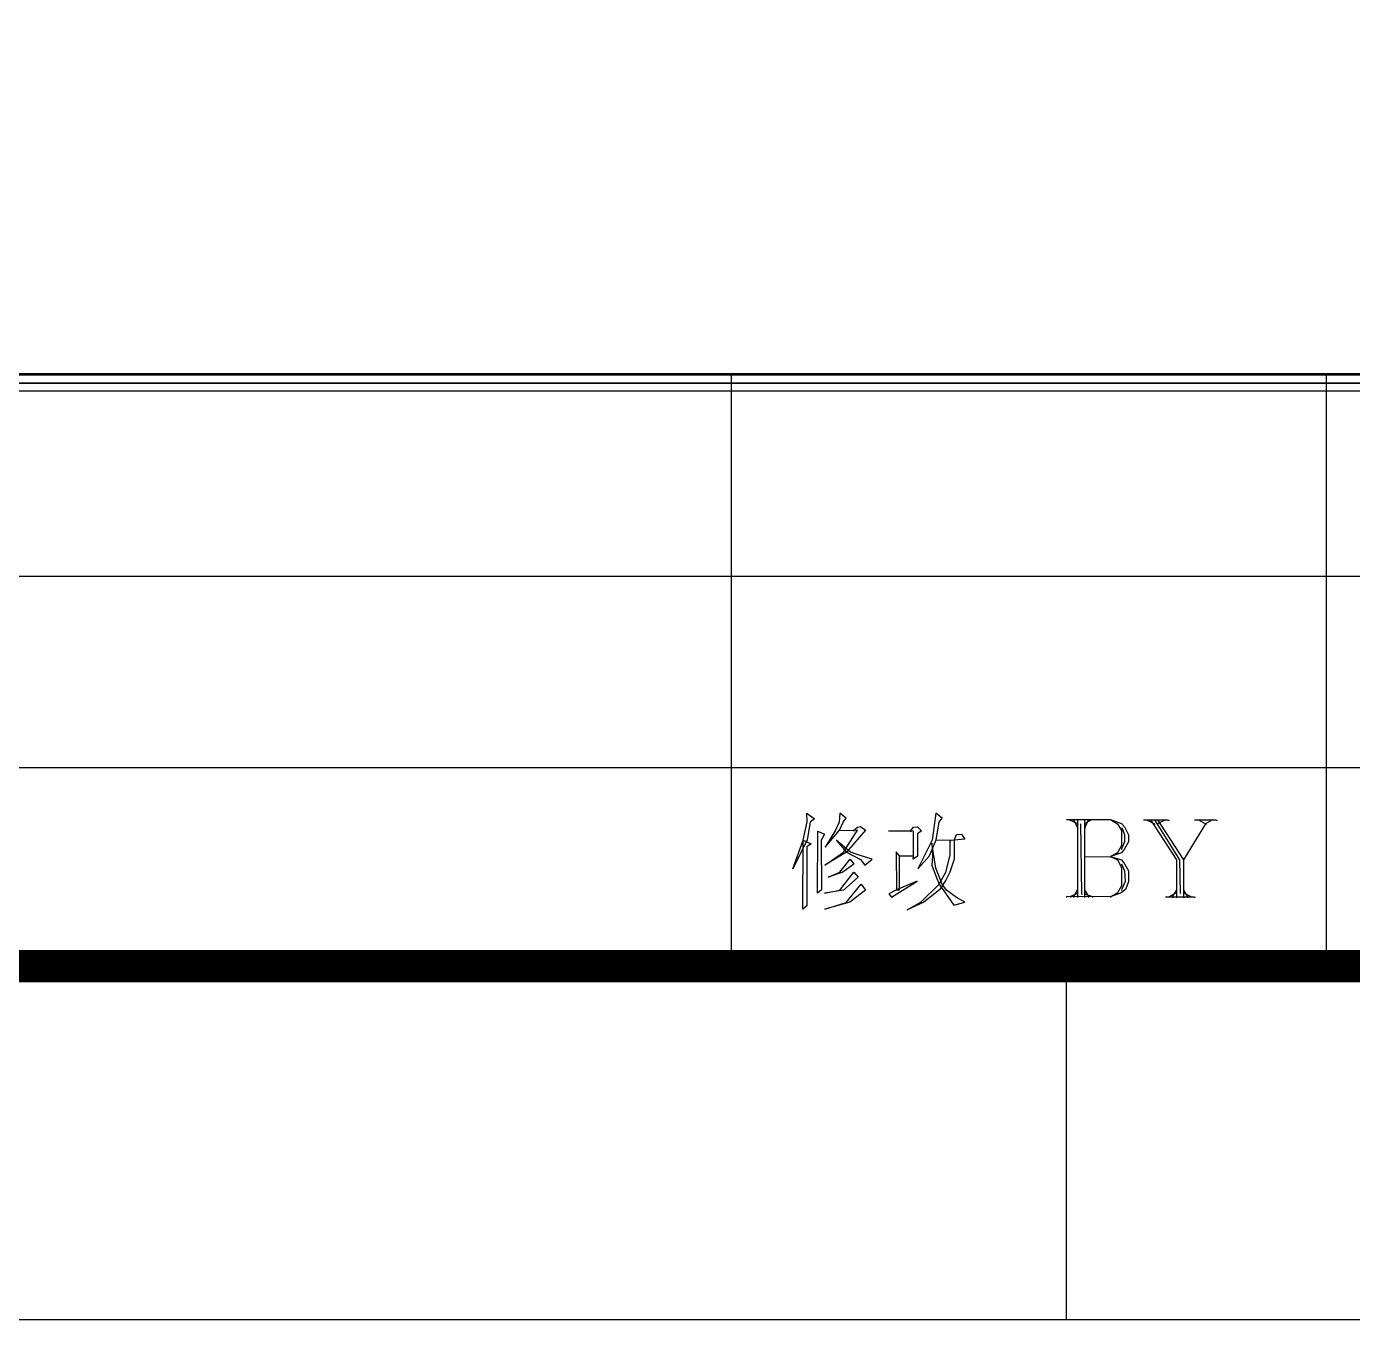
# Model space of a CAD drawing. Extents: x 0 to 1476, y -3 to 841.
# Drawn here: x 321.58 to 362.91, y 0 to 40.29 of the extents above; entities that cross this region are included whole.
import ezdxf

# ---------------------------------------------------------------- set-up
doc = ezdxf.new("R2010")
doc.units = 0
doc.header["$LTSCALE"] = 3
doc.header["$MEASUREMENT"] = 0
doc.layers.add('BORDER', color=7, linetype='CONTINUOUS')

msp = doc.modelspace()

# ---------------------------------------------------------------- linework, layer by layer
at = {"layer": 'BORDER'}
for p, q in [((225.31947, 29.46993), (402.1, 29.46993)), ((402.1, 29.42759), (225.99697, 29.42759)), ((343.55385, 11.1775), (343.55385, 29.46993)), ((362.1, 11), (362.1, 29.46993)), ((225.99697, 29.17353), (402.35406, 29.17353)), ((402.1, 29.17353), (225.99697, 29.17353)), ((225.99697, 29.17353), (402.1, 29.17353)), ((225.99697, 29.17353), (402.1, 29.17353)), ((402.1, 29.17353), (225.99697, 29.17353)), ((225.99697, 29.17353), (402.7775, 29.17353)), ((402.1, 28.91947), (225.99697, 28.91947)), ((225.99697, 23.16074), (402.7775, 23.16074)), ((402.7775, 17.19029), (225.99697, 17.19029)), ((354, 0), (354, 10.5)), ((0, 0), (594, 0))]:
    msp.add_line(p, q, dxfattribs=at)
at = {"layer": 'BORDER', "color": 7}
for p, q in [((345.91723, 15.50374), (345.90446, 15.78073)), ((345.90446, 15.78073), (346.14158, 15.59572)), ((346.93321, 15.77917), (346.91695, 15.49431)), ((347.13344, 15.61532), (346.93321, 15.77917)), ((349.92452, 15.77991), (349.90582, 15.61903)), ((350.12475, 15.61607), (349.92452, 15.77991)), ((345.78975, 14.93943), (345.91723, 15.50374)), ((346.01218, 15.49832), (345.91374, 14.94188)), ((346.14158, 15.59572), (346.01218, 15.49832)), ((346.91695, 15.49431), (346.79787, 15.24389)), ((346.92185, 15.24634), (347.04094, 15.49676)), ((347.04094, 15.49676), (347.13344, 15.61532)), ((347.35973, 15.24041), (347.48913, 15.33781)), ((347.48913, 15.33781), (347.57621, 15.36142)), ((347.57621, 15.36142), (347.73167, 15.24776)), ((349.14024, 15.22452), (349.23275, 15.34308)), ((349.23275, 15.34308), (349.35673, 15.34553)), ((349.35673, 15.34553), (349.48316, 15.224)), ((349.90582, 15.61903), (349.80982, 14.93862)), ((349.93381, 14.94107), (350.03225, 15.4975)), ((350.03225, 15.4975), (350.12475, 15.61607)), ((353.99968, 15.5759), (355.37135, 15.57382)), ((354.09463, 15.57048), (354.34505, 15.4514)), ((354.21862, 15.57293), (354.3475, 15.32742)), ((354.3426, 15.57538), (354.33896, 13.17495)), ((354.34505, 15.4514), (354.35292, 15.42237)), ((354.3475, 15.32742), (354.35537, 15.29839)), ((354.44, 15.44598), (354.46836, 13.27236)), ((354.56153, 15.57241), (354.5579, 13.17198)), ((354.78047, 15.56944), (354.56398, 15.44843)), ((354.56398, 15.44843), (354.57185, 15.4194)), ((354.68552, 15.57486), (354.56643, 15.32445)), ((354.56643, 15.32445), (354.5743, 15.29542)), ((355.37135, 15.57382), (355.71672, 15.44932)), ((355.37135, 15.57382), (355.59274, 15.44687)), ((355.59274, 15.44687), (355.71375, 15.23039)), ((355.71672, 15.44932), (355.80626, 15.34895)), ((355.71917, 15.32534), (355.81116, 15.10098)), ((355.80626, 15.34895), (355.93514, 15.10343)), ((356.40011, 15.57227), (357.1809, 15.56581)), ((356.49506, 15.56685), (356.74548, 15.44776)), ((356.61905, 15.5693), (357.42434, 14.32301)), ((356.74303, 15.57175), (357.51929, 14.3176)), ((356.74548, 15.44776), (356.75335, 15.41874)), ((356.83798, 15.56633), (357.64327, 14.32005)), ((357.08595, 15.57123), (356.84043, 15.44234)), ((356.84043, 15.44234), (356.8483, 15.41332)), ((357.1809, 15.56581), (357.18877, 15.53678)), ((358.33609, 15.44272), (357.64327, 14.32005)), ((357.99072, 15.56722), (358.67656, 15.56618)), ((358.1147, 15.56967), (358.33609, 15.44272)), ((358.55258, 15.56373), (358.33609, 15.44272)), ((358.33609, 15.44272), (358.34396, 15.41369)), ((358.33609, 15.44272), (358.34396, 15.41369)), ((358.67656, 15.56618), (358.68443, 15.53715)), ((345.91374, 14.94188), (345.47186, 14.04305)), ((345.47186, 14.04305), (345.78975, 14.93943)), ((345.78122, 12.78697), (345.78975, 14.93943)), ((345.78975, 14.93943), (346.04017, 14.82035)), ((345.78975, 14.93943), (345.79762, 14.9104)), ((346.23832, 13.28483), (346.24389, 15.21836)), ((346.24389, 15.21836), (346.4574, 15.12043)), ((346.24389, 15.21836), (346.25176, 15.18933)), ((346.4574, 15.12043), (346.35161, 14.93594)), ((346.35161, 14.93594), (346.36772, 13.38223)), ((346.47262, 14.71946), (346.92185, 15.24634)), ((346.79787, 15.24389), (346.47262, 14.71946)), ((347.26373, 14.55999), (346.81851, 14.93787)), ((346.81851, 14.93787), (347.13975, 14.55754)), ((346.92185, 15.24634), (347.35973, 15.24041)), ((347.0448, 14.56296), (347.48371, 15.24286)), ((347.73167, 15.24776), (347.13975, 14.55754)), ((347.48371, 15.24286), (347.35973, 15.24041)), ((347.35973, 15.24041), (347.3676, 15.21138)), ((348.45441, 15.22556), (349.14024, 15.22452)), ((349.2352, 15.2191), (349.14024, 15.22452)), ((349.14024, 15.22452), (349.14811, 15.19549)), ((349.22874, 14.43831), (349.2352, 15.2191)), ((349.35376, 15.12659), (349.35272, 14.44076)), ((349.48316, 15.224), (349.35376, 15.12659)), ((349.80982, 14.93862), (349.36794, 14.03978)), ((349.72467, 14.44811), (349.93381, 14.94107)), ((349.93381, 14.94107), (350.49566, 14.93758)), ((350.37361, 14.46823), (350.37168, 14.93513)), ((350.37168, 14.93513), (350.37955, 14.9061)), ((350.49566, 14.93758), (350.57242, 15.1142)), ((350.83071, 14.96609), (350.49566, 14.93758)), ((350.49566, 14.93758), (350.50004, 14.34669)), ((350.57242, 15.1142), (350.72544, 15.12452)), ((350.72544, 15.12452), (350.83071, 14.96609)), ((355.80819, 14.88205), (355.71026, 14.66853)), ((355.71375, 15.23039), (355.71568, 14.76349)), ((355.93217, 14.8845), (355.80522, 14.66311)), ((355.81116, 15.10098), (355.80819, 14.88205)), ((355.93514, 15.10343), (355.93217, 14.8845)), ((345.91077, 14.72295), (345.91062, 12.88437)), ((346.04017, 14.82035), (345.91077, 14.72295)), ((346.46913, 14.1576), (347.0448, 14.56296)), ((347.13975, 14.55754), (346.46913, 14.1576)), ((347.13975, 14.55754), (347.57465, 14.33266)), ((347.5722, 14.45664), (347.26373, 14.55999)), ((348.79087, 14.44425), (348.69346, 14.57365)), ((348.69346, 14.57365), (348.70222, 13.39188)), ((349.92193, 14.06532), (349.8044, 14.84366)), ((349.8044, 14.84366), (349.81962, 14.44269)), ((350.23827, 13.93295), (350.37361, 14.46823)), ((355.71271, 14.54455), (355.37225, 14.42109)), ((355.58873, 14.5421), (355.37225, 14.42109)), ((355.71568, 14.76349), (355.58873, 14.5421)), ((355.71026, 14.66853), (355.71813, 14.6395)), ((355.80522, 14.66311), (355.71271, 14.54455)), ((346.93306, 13.9406), (347.26076, 14.34105)), ((347.36604, 14.18262), (347.02802, 13.93518)), ((347.26076, 14.34105), (347.36604, 14.18262)), ((347.26076, 14.34105), (347.26863, 14.31202)), ((347.9466, 14.34001), (347.5722, 14.45664)), ((347.57465, 14.33266), (347.71682, 14.15307)), ((347.71682, 14.15307), (347.9466, 14.34001)), ((349.22874, 14.43831), (348.79087, 14.44425)), ((348.79718, 13.38646), (348.79087, 14.44425)), ((348.79087, 14.44425), (349.22874, 14.43831)), ((349.35272, 14.44076), (349.22332, 14.34335)), ((349.22332, 14.34335), (349.22874, 14.43831)), ((349.36794, 14.03978), (349.72467, 14.44811)), ((349.81962, 14.44269), (349.80336, 14.15783)), ((349.80336, 14.15783), (349.9347, 13.78833)), ((350.12164, 13.55855), (349.92193, 14.06532)), ((350.50004, 14.34669), (350.36225, 13.9354)), ((354.56243, 14.41968), (355.37225, 14.42109)), ((355.37225, 14.42109), (355.38012, 14.39206)), ((355.37225, 14.42109), (355.38012, 14.39206)), ((355.37225, 14.42109), (355.70974, 14.32561)), ((355.37225, 14.42109), (355.58576, 14.32316)), ((355.58576, 14.32316), (355.71464, 14.07765)), ((355.70974, 14.32561), (355.80715, 14.19621)), ((355.71464, 14.07765), (355.71116, 13.51579)), ((355.71219, 14.20163), (355.80418, 13.97727)), ((355.80715, 14.19621), (355.92816, 13.97972)), ((357.42434, 14.32301), (357.42523, 13.17028)), ((357.51929, 14.3176), (357.54676, 13.29671)), ((357.64327, 14.32005), (357.64417, 13.16731)), ((357.64327, 14.32005), (357.65114, 14.29102)), ((346.57144, 13.78024), (346.93306, 13.9406)), ((347.02802, 13.93518), (346.57144, 13.78024)), ((346.92957, 13.37874), (347.37094, 13.93466)), ((347.50524, 13.7841), (347.05356, 13.38119)), ((347.37094, 13.93466), (347.50524, 13.7841)), ((347.37094, 13.93466), (347.37881, 13.90563)), ((348.54624, 13.16263), (349.34626, 13.65997)), ((349.34626, 13.65997), (348.70222, 13.39188)), ((349.9347, 13.78833), (350.02668, 13.56397)), ((350.02668, 13.56397), (350.23827, 13.93295)), ((350.24317, 13.68499), (350.04487, 13.38193)), ((350.36225, 13.9354), (350.24317, 13.68499)), ((355.83269, 13.64223), (355.71361, 13.39181)), ((355.80418, 13.97727), (355.83269, 13.64223)), ((355.92816, 13.97972), (355.92764, 13.63681)), ((346.36772, 13.38223), (346.23832, 13.28483)), ((347.05356, 13.38119), (346.45725, 13.28186)), ((346.45725, 13.28186), (346.92957, 13.37874)), ((347.12683, 12.99596), (347.59722, 13.55974)), ((347.73939, 13.38015), (347.25082, 12.99841)), ((347.59722, 13.55974), (347.73939, 13.38015)), ((347.59722, 13.55974), (347.60509, 13.53071)), ((348.70222, 13.39188), (348.45671, 13.263)), ((348.45671, 13.263), (348.54624, 13.16263)), ((348.70222, 13.39188), (348.79718, 13.38646)), ((349.46134, 13.00561), (350.02668, 13.56397)), ((350.04487, 13.38193), (349.55629, 13.00019)), ((350.02668, 13.56397), (350.48467, 12.90909)), ((350.26381, 13.37897), (350.12164, 13.55855)), ((350.57473, 13.15164), (350.26381, 13.37897)), ((354.34438, 13.26991), (354.12003, 13.17792)), ((354.34193, 13.39389), (354.21498, 13.1725)), ((354.46836, 13.27236), (354.47623, 13.24333)), ((354.56087, 13.39092), (354.68188, 13.17443)), ((354.56332, 13.26694), (354.80586, 13.17688)), ((355.70819, 13.29686), (355.36772, 13.17339)), ((355.5842, 13.29441), (355.36772, 13.17339)), ((355.71116, 13.51579), (355.5842, 13.29441)), ((355.83759, 13.39426), (355.70819, 13.29686)), ((355.71361, 13.39181), (355.72148, 13.36278)), ((355.92764, 13.63681), (355.83759, 13.39426)), ((357.42278, 13.29426), (357.20629, 13.17325)), ((357.4282, 13.38921), (357.30125, 13.16783)), ((357.54676, 13.29671), (357.55463, 13.26768)), ((357.64172, 13.29129), (357.89213, 13.17221)), ((357.64713, 13.38624), (357.76815, 13.16976)), ((345.91062, 12.88437), (345.78122, 12.78697)), ((347.25082, 12.99841), (346.46705, 12.78593)), ((346.46705, 12.78593), (347.12683, 12.99596)), ((349.02836, 12.76358), (349.46134, 13.00561)), ((349.55629, 13.00019), (349.02836, 12.76358)), ((350.48467, 12.90909), (350.83301, 13.00353)), ((350.83301, 13.00353), (350.57473, 13.15164)), ((355.36772, 13.17339), (353.99604, 13.17547)), ((353.99604, 13.17547), (354.00391, 13.14644)), ((354.12003, 13.17792), (354.12789, 13.14889)), ((354.21498, 13.1725), (354.22285, 13.14347)), ((354.33896, 13.17495), (354.34683, 13.14592)), ((354.5579, 13.17198), (354.56577, 13.14296)), ((354.68188, 13.17443), (354.68975, 13.14541)), ((354.80586, 13.17688), (354.81373, 13.14786)), ((355.36772, 13.17339), (355.37559, 13.14437)), ((357.08231, 13.1708), (357.98708, 13.16679)), ((357.20629, 13.17325), (357.21416, 13.14422)), ((357.30125, 13.16783), (357.30912, 13.1388)), ((357.42523, 13.17028), (357.4331, 13.14125)), ((357.64417, 13.16731), (357.65203, 13.13828)), ((357.76815, 13.16976), (357.77602, 13.14073)), ((357.89213, 13.17221), (357.9, 13.14318)), ((357.98708, 13.16679), (357.99495, 13.13776))]:
    msp.add_line(p, q, dxfattribs=at)
at = {"layer": 'BORDER', "const_width": 1}
msp.add_lwpolyline([(24.99188, 11.00812), (582.99188, 11.00812), (582.99188, 831.00812), (24.99188, 831.00812)], close=True, dxfattribs=at)

doc.saveas('drawing.dxf')
